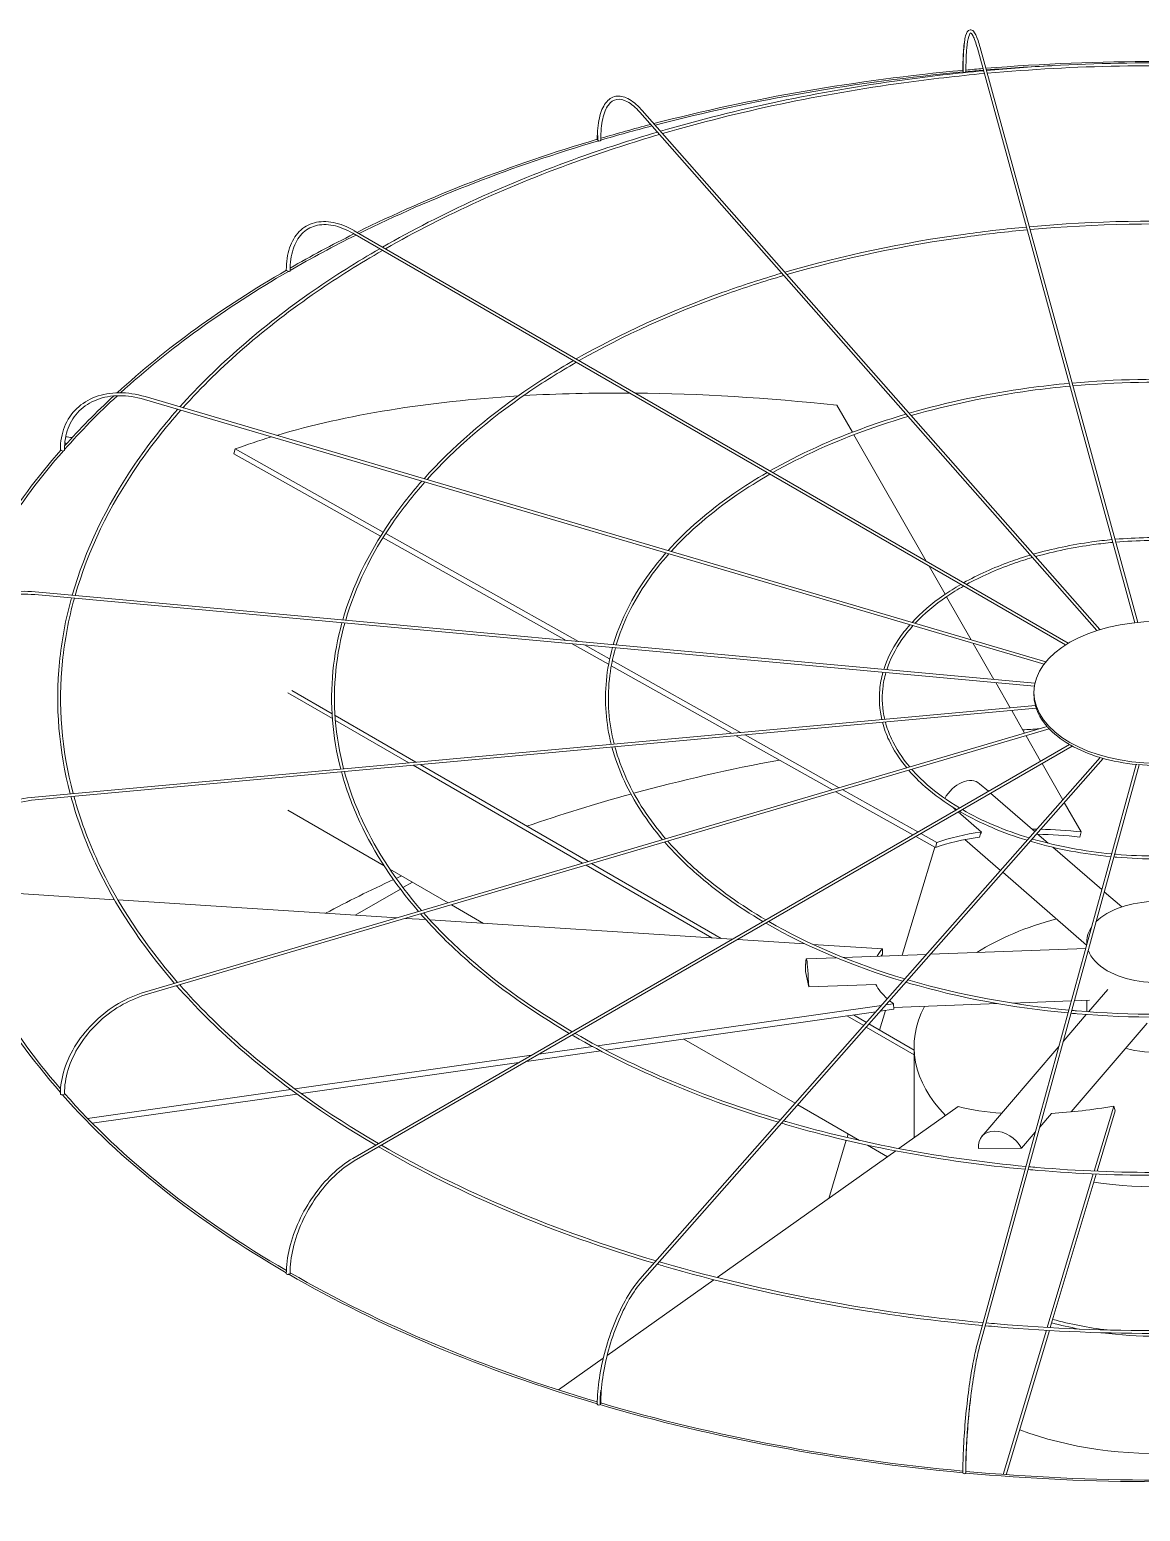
# Model space of a CAD drawing. Header units: millimetres. Extents: x -312439 to 477422, y -331570 to 212570.
# Drawn here: x -167478 to -166530, y -83561 to -82297 of the extents above; entities that cross this region are included whole.
import ezdxf

# ---------------------------------------------------------------- set-up
doc = ezdxf.new("R2010")
doc.units = ezdxf.units.MM
doc.styles.add('ROMAND', font='ROMAND.SHX')
doc.dimstyles.new('1-50 (MILIMETRO)', dxfattribs={"dimscale": 0, "dimtxt": 125, "dimasz": 125, "dimexe": 100, "dimexo": 100, "dimgap": 50, "dimtad": 0, "dimdec": 0, "dimzin": 0, "dimdsep": 46, "dimtxsty": 'ROMAND', "dimcen": -390, "dimclrd": 1, "dimclre": 1, "dimclrt": 3, "dimadec": 0, "dimazin": 0, "dimtfac": 1, "dimtdec": 0, "dimtix": 1, "dimtmove": 2, "dimatfit": 2, "dimfxl": 1, "dimtvp": 1, "dimtolj": 1, "dimtzin": 0, "dimarcsym": 0})

msp = doc.modelspace()

# ---------------------------------------------------------------- linework, layer by layer
at = {"color": 4, "linetype": 'Continuous', "lineweight": 0, "extrusion": (-1.11022e-16, 0.816497, 0.57735)}
msp.add_line((-166668.879, -82313.115), (-166534.524, -82802.873), dxfattribs=at)
at = {"color": 3, "linetype": 'Continuous', "lineweight": 0, "extrusion": (-1.11022e-16, 0.816497, 0.57735)}
for p, q in [((-166534.524, -82802.873), (-166668.879, -82313.115)), ((-166666.517, -82312.467), (-166532.049, -82802.635)), ((-166956.874, -82367.676), (-166566.925, -82809.534)), ((-166955.038, -82366.056), (-166564.361, -82808.737)), ((-166593.724, -82821.842), (-167201.776, -82470.784)), ((-166591.359, -82820.379), (-167200.551, -82468.662)), ((-167379.662, -82612.468), (-166612.037, -82838.284)), ((-167378.971, -82610.118), (-166610.401, -82836.212)), ((-166775.578, -82640.464), (-166788.789, -82617.403)), ((-166712.613, -82750.373), (-166774.346, -82642.615)), ((-167303.411, -82659.02), (-167302.176, -82654.733)), ((-167178.178, -82729.211), (-167303.411, -82659.02)), ((-167302.176, -82654.733), (-167175.852, -82725.535)), ((-167173.711, -82726.735), (-167009.291, -82818.89)), ((-167019.907, -82817.919), (-167176.039, -82730.41)), ((-166696.45, -82778.588), (-166710.192, -82754.599)), ((-167472.866, -82776.499), (-166619.778, -82854.509)), ((-167473.089, -82778.939), (-166620.235, -82856.927)), ((-166674.188, -82817.448), (-166695.228, -82780.72)), ((-166983.553, -82838.295), (-167014.663, -82820.859)), ((-167004.046, -82821.83), (-166982.66, -82833.816)), ((-166654.79, -82851.307), (-166672.428, -82820.518)), ((-166878.587, -82897.127), (-166981.294, -82839.562)), ((-166980.421, -82835.071), (-166870.949, -82896.428)), ((-166640.988, -82875.4), (-166653.303, -82853.903)), ((-167257.308, -82862.708), (-167219.249, -82884.682)), ((-167219.52, -82880.525), (-167253.844, -82860.708)), ((-166620.644, -82864.262), (-166620.644, -82862.262)), ((-166619.431, -82873.429), (-167473.089, -82951.49)), ((-167472.866, -82953.929), (-166618.708, -82875.822)), ((-166628.603, -82897.018), (-166639.649, -82877.737)), ((-167379.662, -83117.961), (-166609.481, -82891.393)), ((-167148.082, -82921.77), (-167216.978, -82881.993)), ((-167216.676, -82886.167), (-167154.063, -82922.317)), ((-166607.643, -82893.405), (-167378.971, -83120.31)), ((-166792.67, -82945.282), (-166874.814, -82899.241)), ((-166867.176, -82898.543), (-166786.843, -82943.568)), ((-166614.954, -82920.844), (-166627.351, -82899.203)), ((-167201.776, -83259.645), (-166590.438, -82906.689)), ((-167200.551, -83261.766), (-166587.961, -82908.088)), ((-167150.385, -82924.441), (-167005.728, -83007.958)), ((-167001.138, -83006.608), (-167144.404, -82923.894)), ((-166956.874, -83362.752), (-166564.219, -82917.829)), ((-166561.616, -82918.581), (-166955.038, -83364.373)), ((-166668.879, -83417.314), (-166533.481, -82923.755)), ((-166666.517, -83417.962), (-166531.003, -82923.978)), ((-166596.031, -82953.875), (-166613.736, -82922.969)), ((-166667.005, -82940.154), (-166659.566, -82946.6)), ((-166723.973, -82983.786), (-166789.682, -82946.957)), ((-166783.856, -82945.243), (-166719.597, -82981.259)), ((-166657.607, -82948.298), (-166619.926, -82980.951)), ((-167175.052, -83010.199), (-167257.308, -82962.708)), ((-166690.203, -82960.006), (-166687.237, -82962.576)), ((-166685.278, -82964.274), (-166665.549, -82981.371)), ((-166580.307, -82981.323), (-166594.745, -82956.12)), ((-166704.736, -82994.568), (-166721.487, -82985.179)), ((-166717.111, -82982.652), (-166703.501, -82990.281)), ((-166704.736, -82994.568), (-166703.501, -82990.281)), ((-166679.589, -82987.755), (-166649.184, -83014.104)), ((-166618.075, -82982.555), (-166608.494, -82990.858)), ((-166581.542, -82985.61), (-166580.307, -82981.323)), ((-166733.167, -83086.445), (-166705.316, -82994.243)), ((-166604.472, -82994.343), (-166562.762, -83030.489)), ((-167120.469, -83041.712), (-167170.314, -83012.934)), ((-167002.798, -83009.65), (-166895.45, -83071.627)), ((-166887.661, -83072.124), (-166998.208, -83008.3)), ((-166647.333, -83015.708), (-166575.729, -83077.759)), ((-167161.178, -83029.987), (-167199.69, -83052.222)), ((-167150.978, -83024.098), (-167159.04, -83028.753)), ((-167405.142, -83039.118), (-167491.304, -83033.622)), ((-167163.944, -83054.502), (-167402.2, -83039.305)), ((-167090.166, -83059.208), (-167117.539, -83043.404)), ((-166560.709, -83032.267), (-166545.773, -83045.211)), ((-167139.566, -83056.057), (-167156.812, -83054.957)), ((-166878.042, -83072.738), (-167136.047, -83056.281)), ((-166816.008, -83076.694), (-166873.631, -83073.019)), ((-166749.896, -83080.911), (-166809.365, -83077.118)), ((-166749.801, -83085.578), (-166749.896, -83080.911)), ((-166708.969, -83085.549), (-166576.519, -83080.639)), ((-166575.614, -83075.123), (-166575.614, -83077.34)), ((-166814.891, -83089.474), (-166789.414, -83088.53)), ((-166783.463, -83088.31), (-166712.346, -83085.674)), ((-166812.851, -83113.403), (-166815.484, -83100.396)), ((-166755.623, -83111.282), (-166812.851, -83113.403)), ((-166574.081, -83134.633), (-166557.736, -83115.562)), ((-166993.043, -83163.688), (-166750.803, -83129.249)), ((-166740.317, -83132.439), (-166751.791, -83134.071)), ((-166747.067, -83128.718), (-166740.412, -83127.772)), ((-166740.317, -83132.439), (-166740.412, -83127.772)), ((-166740.347, -83130.957), (-166651.452, -83127.662)), ((-166639.194, -83127.208), (-166588.782, -83125.34)), ((-166586.216, -83125.244), (-166573.296, -83124.766)), ((-166575.614, -83124.851), (-166575.614, -83134.522)), ((-166755.526, -83134.602), (-166986.056, -83167.376)), ((-166780.28, -83138.121), (-166765.939, -83146.4)), ((-166763.6, -83143.751), (-166774.72, -83137.331)), ((-166722.892, -83167.253), (-166761.436, -83145)), ((-166752.425, -83150.203), (-166747.362, -83133.441)), ((-166595.717, -83159.878), (-166576.062, -83136.945)), ((-166589.005, -83219.992), (-166524.164, -83144.335)), ((-166763.775, -83147.65), (-166722.892, -83171.253)), ((-166990.208, -83167.966), (-167053.724, -83176.996)), ((-167042.968, -83170.786), (-166997.132, -83164.27)), ((-166824.403, -83212.646), (-166919.261, -83157.88)), ((-166722.892, -83242.122), (-166722.892, -83164.36)), ((-166665.095, -83240.828), (-166599.453, -83164.237)), ((-167251.241, -83200.396), (-167049.468, -83171.71)), ((-167060.223, -83177.92), (-167245.856, -83204.311)), ((-167428.077, -83225.536), (-167254.703, -83200.888)), ((-167249.35, -83204.808), (-167424.046, -83229.644)), ((-166769.629, -83244.27), (-166822.238, -83213.896)), ((-166685.308, -83215.5), (-166735.801, -83251.265)), ((-166569.269, -83270.46), (-166552.63, -83214.974)), ((-166551.3, -83219.166), (-166566.714, -83270.569)), ((-166551.3, -83219.166), (-166552.63, -83214.974)), ((-166615.746, -83232.888), (-166605.793, -83221.275)), ((-166795.786, -83293.755), (-166780.823, -83244.219)), ((-166780.114, -83241.869), (-166779.174, -83238.759)), ((-166631.225, -83250.95), (-166619.481, -83237.247)), ((-166738.573, -83253.229), (-166891.034, -83361.222)), ((-166745.551, -83258.172), (-166762.614, -83248.32)), ((-166668.053, -83251.096), (-166631.225, -83250.95)), ((-166609.254, -83403.806), (-166569.994, -83272.88)), ((-166567.44, -83272.99), (-166606.71, -83403.951)), ((-166893.662, -83363.083), (-166984.783, -83427.628)), ((-166646.834, -83529.128), (-166609.977, -83406.218)), ((-166607.434, -83406.363), (-166644.301, -83529.311)), ((-166988.108, -83429.983), (-167026.346, -83457.068))]:
    msp.add_line(p, q, dxfattribs=at)
at = {"color": 3, "linetype": 'Continuous', "lineweight": 0}
for centre, major_axis, ratio, start_param, end_param in [((-166515.719, -82929.797), (-1048.768, 0), 0.57735027, 4.57359934, 4.85199434), ((-166515.719, -82929.797), (-1048.768, 0), 0.57735027, 4.87097639, 5.13416564), ((-166515.719, -82929.797), (-1046.319, 0), 0.57735027, 4.87108521, 5.13404975), ((-166680.12, -82332.344), (1.225, 0), 0.57735027, 3.14159265, 3.70729107), ((-166679.928, -82333.043), (1.225, 0.004), 0.56474576, 3.29698969, 4.86778602), ((-166679.928, -82333.043), (1.225, 0.004), 0.56474576, 4.86778602, 6.28318531), ((-166515.719, -82929.797), (-1046.319, 0), 0.57735027, 4.85435141, 4.86879705), ((-166515.719, -82929.797), (-1048.768, 0), 0.57735027, 4.85438672, 4.86842813), ((-166515.719, -82929.797), (-1046.319, 0), 0.57735027, 4.79833842, 4.85195343), ((-166515.719, -82929.797), (-1048.768, 0), 0.57735027, 5.13694439, 5.18189128), ((-166515.719, -82929.797), (-1046.319, 0), 0.57735027, 5.13683502, 5.18307763), ((-166515.719, -82929.797), (-1048.768, 0), 0.57735027, 5.18510484, 5.42093263), ((-166515.719, -82929.797), (-1046.319, 0), 0.57735027, 5.18527527, 5.42075236), ((-166992.005, -82390.852), (1.225, 0), 0.57735027, 3.14159265, 4.134446), ((-166991.449, -82391.482), (1.225, 0.01), 0.56597275, 3.60793822, 5.17873454), ((-166991.449, -82391.482), (1.225, 0.01), 0.56597275, 5.17873454, 6.28318531), ((-166515.719, -82929.797), (-1046.319, 0), 0.57735027, 5.42407254, 5.49730565), ((-166515.719, -82929.797), (-1048.768, 0), 0.57735027, 5.42424502, 5.49496708), ((-166515.719, -82929.797), (-1048.768, 0), 0.57735027, 5.49938311, 5.72060344), ((-166515.719, -82929.797), (-1046.319, 0), 0.57735027, 5.49937067, 5.71908805), ((-167257.31, -82502.139), (1.225, 0), 0.57735027, 3.14159265, 4.45055499), ((-167256.444, -82502.639), (1.225, 0.016), 0.56830663, 3.91933875, 5.49013508), ((-167256.444, -82502.639), (1.225, 0.016), 0.56830663, 5.49013508, 6.28318531), ((-166515.719, -82929.797), (-1046.319, 0), 0.57735027, 5.72402786, 5.81143896), ((-166515.719, -82929.797), (-1048.768, 0), 0.57735027, 5.72583618, 5.80677108), ((-166514.484, -83096.222), (-971.388, 279.904), 0.41303809, 5.42335715, 5.70815224), ((-166514.484, -83096.222), (-971.388, 279.904), 0.41303809, 5.31032739, 5.41762277), ((-166514.484, -83096.222), (-971.388, 279.904), 0.41303809, 5.11506512, 5.30461302), ((-167399.629, -82542.158), (-192.285, 0), 0.57735027, 1.31899441, 1.32861255), ((-167399.629, -82538.958), (-188.366, 0), 0.57735027, 1.31793497, 1.34794926), ((-166514.484, -83096.222), (-971.388, 279.904), 0.41303809, 5.71506764, 5.76687966), ((-166515.719, -82929.797), (-1048.768, 0), 0.57735027, 5.81359811, 6.07011802), ((-166515.719, -82929.797), (-1046.319, 0), 0.57735027, 5.81336511, 6.06128621), ((-167450.066, -82655.313), (1.225, 0), 0.57735027, 3.14159265, 4.76471425), ((-167448.974, -82655.634), (1.225, 0.021), 0.57151893, 4.23145457, 5.8022509), ((-167448.974, -82655.634), (1.225, 0.021), 0.57151893, 5.8022509, 6.28318531), ((-166516.152, -82864.262), (-104.492, 0), 0.57735027, 0, 0.1535113), ((-166516.152, -82864.262), (-104.492, 0), 0.57735027, 0.16064797, 0.46767057), ((-166516.152, -82864.262), (-104.492, 0), 0.57735027, 0.47480723, 0.78182983), ((-166515.719, -83494.686), (1046.319, 0), 0.57735027, 1.66704137, 1.68043487), ((-166516.152, -82864.262), (-104.492, 0), 0.57735027, 0.7889665, 1.0959891), ((-166515.719, -83494.686), (1046.319, 0), 0.57735027, 1.88378363, 2.01152702), ((-166516.152, -82864.262), (-104.492, 0), 0.57735027, 1.10312576, 1.41014836), ((-166516.152, -82864.262), (-104.492, 0), 0.57735027, 1.41728503, 1.72430763), ((-166681.483, -82956.861), (-14.478, -16.707), 0.67950023, 3.14159265, 5.02860292), ((-166515.719, -83494.686), (1046.319, 0), 0.57735027, 2.01409491, 2.11046953), ((-166514.484, -83096.222), (233.097, -67.167), 0.41303809, 2.14647482, 2.1667574), ((-166514.484, -83096.222), (233.097, -67.167), 0.41303809, 1.97347247, 2.1313259), ((-166515.719, -83100.509), (-233.097, 67.167), 0.41303809, 5.53223376, 5.76687966), ((-166514.484, -83096.222), (233.097, -67.167), 0.41303809, 2.38836611, 2.62528701), ((-166515.719, -83100.509), (-233.097, 67.167), 0.41303809, 5.11506512, 5.27837519), ((-166515.719, -82929.797), (-1048.768, 0), 0.57735027, 0.1585854, 0.46892864), ((-166515.719, -82929.797), (-1046.319, 0), 0.57735027, 0.15790655, 0.46457773), ((-166515.719, -83494.686), (1046.319, 0), 0.57735027, 2.24276735, 2.31574628), ((-166515.719, -83494.686), (1046.319, 0), 0.57735027, 2.23436866, 2.24000128), ((-166515.719, -83075.123), (-59.895, 0), 0.57735027, 3.69756416, 5.76575409), ((-166515.719, -83164.36), (-207.174, 0), 0.57735027, 5.13902547, 5.54737639), ((-166515.719, -83075.123), (-59.895, 0), 0.57735027, 5.91432374, 6.33788761), ((-166515.814, -83095.842), (-242.531, -4.942), 0.30331876, 6.01219977, 6.09914028), ((-166814.073, -83111.567), (-0.819, 22.092), 0.05230802, 4.627231, 7.32191967), ((-166515.719, -83100.509), (-242.531, -4.942), 0.30331876, 6.01219977, 6.0333648), ((-166515.719, -83075.123), (-59.895, 0), 0.57735027, 0.20327195, 0.78539816), ((-166515.719, -83075.123), (-59.895, 0), 0.57735027, 0.78539816, 2.89978042), ((-166515.814, -83095.842), (-242.531, -4.942), 0.30331876, 0.14390811, 0.31767721), ((-166515.814, -83095.842), (-242.531, -4.942), 0.30331876, 0.34103276, 0.38082901), ((-166515.719, -83164.36), (-207.174, 0), 0.57735027, 5.99169836, 6.79713651), ((-166515.719, -83134.745), (-59.895, 0), 0.57735027, 1.1079301, 2.23846982), ((-167450.066, -83204.781), (1.225, 0), 0.57735027, 3.14159265, 5.70719205), ((-166515.719, -82929.797), (-1048.768, 0), 0.57735027, 0.4725868, 0.78374969), ((-167448.974, -83204.46), (1.225, 0.021), 0.58304212, 5.17373692, 6.28318531), ((-166515.719, -82929.797), (-1046.319, 0), 0.57735027, 0.47175253, 0.78145685), ((-166517.049, -83096.317), (-231.216, -73.381), 0.44048996, 0.62708313, 0.83556185), ((-166517.049, -83096.317), (-231.216, -73.381), 0.44048996, 1.04197677, 1.27889767), ((-166648.309, -83255.215), (16.786, -14.386), 0.73180825, 1.0914656, 3.78615427), ((-166515.719, -83164.36), (-207.174, 0), 0.57735027, 1.30817895, 1.9425337), ((-167257.31, -83357.955), (1.225, 0), 0.57735027, 3.14159265, 6.02135132), ((-166515.719, -82929.797), (-1048.768, 0), 0.57735027, 0.78656596, 1.09808088), ((-167256.444, -83357.455), (1.225, 0.017), 0.58625442, 5.48989346, 6.28318531), ((-166515.719, -82929.797), (-1046.319, 0), 0.57735027, 0.78587838, 1.09689941), ((-166515.719, -83288.865), (-207.174, 0), 0.57735027, 1.12739667, 1.36460952), ((-166515.719, -83288.865), (-212.072, 0), 0.57735027, 1.13383327, 1.25213937), ((-166515.719, -83288.865), (-212.072, 0), 0.57735027, 1.3476903, 1.79509044), ((-166992.005, -83469.242), (-1.225, 0), 0.57735027, 0, 3.14159265), ((-166515.719, -82929.797), (-1048.768, 0), 0.57735027, 1.10054445, 1.41220862), ((-166991.449, -83468.612), (-1.225, -0.011), 0.58858829, 2.66526492, 3.14159265), ((-166515.719, -82929.797), (-1046.319, 0), 0.57735027, 1.10010535, 1.41183726), ((-166515.719, -83388.865), (-212.072, 0), 0.57735027, 0.98594125, 2.34464399), ((-166515.719, -83492.686), (-1048.768, 0), 0.57735027, 0, 3.14159265), ((-166680.12, -83527.75), (-1.225, 0), 0.57735027, 0, 3.14159265), ((-166515.719, -82929.797), (-1048.768, 0), 0.57735027, 1.41453598, 1.72626058), ((-166679.928, -83527.051), (-1.225, -0.004), 0.58981528, 2.98275574, 3.14159265), ((-166515.719, -82929.797), (-1046.319, 0), 0.57735027, 1.41438895, 1.72636573)]:
    msp.add_ellipse(centre, major_axis=major_axis, ratio=ratio, start_param=start_param, end_param=end_param, dxfattribs=at)
msp.add_ellipse((-166516.152, -82862.262), major_axis=(-104.492, 0), ratio=0.57735027, dxfattribs=at)
for points, knots in [([(-166681.344, -82332.344), (-166681.344, -82325.531), (-166681.138, -82319.465), (-166680.327, -82309.391), (-166679.729, -82305.395), (-166678.122, -82299.708), (-166677.22, -82297.647), (-166674.08, -82297.186), (-166673.087, -82297.776), (-166670.882, -82300.117), (-166669.652, -82302.735), (-166667.734, -82308.261), (-166667.125, -82310.251), (-166666.517, -82312.467)], [4.71238898, 4.71238898, 4.71238898, 4.71238898, 5.02654825, 5.02654825, 5.34070751, 5.34070751, 5.65486678, 5.65486678, 5.82360284, 5.82360284, 6.1377621, 6.1377621, 6.28318531, 6.28318531, 6.28318531, 6.28318531]), ([(-166679.817, -82307.804), (-166679.854, -82308.047), (-166679.89, -82308.294), (-166680.497, -82312.641), (-166680.874, -82317.854), (-166681.127, -82326.802), (-166681.162, -82329.844), (-166681.153, -82333.044)], [1.101311746, 1.101311746, 1.101311746, 1.101311746, 1.120767624, 1.120767624, 1.438035664, 1.438035664, 1.586302602, 1.586302602, 1.586302602, 1.586302602]), ([(-166668.879, -82313.115), (-166670.152, -82308.475), (-166671.429, -82304.909), (-166673.654, -82300.586), (-166674.65, -82299.988), (-166674.757, -82299.987), (-166675.576, -82300.582), (-166676.985, -82305.24), (-166677.562, -82308.64), (-166678.404, -82317.613), (-166678.652, -82323.332), (-166678.704, -82330.884), (-166678.706, -82331.952), (-166678.703, -82333.039)], [6.28318531, 6.28318531, 6.28318531, 6.28318531, 6.59845219, 6.59845219, 6.89265788, 6.89265788, 7.20992592, 7.20992592, 7.50402257, 7.50402257, 7.81881569, 7.81881569, 7.86952551, 7.86952551, 7.86952551, 7.86952551]), ([(-166371.141, -82331.986), (-166392.386, -82330.064), (-166413.746, -82328.565), (-166510.446, -82323.721), (-166586.512, -82325.233), (-166661.163, -82331.986)], [3.771589677, 3.771589677, 3.771589677, 3.771589677, 3.840445898, 3.840445898, 4.082391957, 4.082391957, 4.082391957, 4.082391957]), ([(-166663.64, -82332.212), (-166686.937, -82334.356), (-166710.094, -82337.008), (-166804.462, -82349.973), (-166873.873, -82364.653), (-166939.377, -82383.801)], [4.085069591, 4.085069591, 4.085069591, 4.085069591, 4.160608173, 4.160608173, 4.395665913, 4.395665913, 4.395665913, 4.395665913]), ([(-166662.982, -82334.611), (-166686.014, -82336.724), (-166708.908, -82339.335), (-166802.894, -82352.178), (-166872.189, -82366.776), (-166937.587, -82385.83)], [4.084600117, 4.084600117, 4.084600117, 4.084600117, 4.159387709, 4.159387709, 4.39434399, 4.39434399, 4.39434399, 4.39434399]), ([(-166371.8, -82334.386), (-166392.592, -82332.511), (-166413.493, -82331.041), (-166509.745, -82326.17), (-166585.834, -82327.652), (-166660.504, -82334.386)], [3.7720633, 3.7720633, 3.7720633, 3.7720633, 3.839550132, 3.839550132, 4.081918334, 4.081918334, 4.081918334, 4.081918334]), ([(-166993.229, -82390.852), (-166993.229, -82383.991), (-166992.627, -82377.796), (-166990.242, -82367.294), (-166988.463, -82362.983), (-166983.741, -82356.644), (-166980.746, -82354.621), (-166974.185, -82353.482), (-166970.748, -82354.175), (-166963.496, -82357.856), (-166959.638, -82361), (-166955.541, -82365.49), (-166955.29, -82365.771), (-166955.038, -82366.056)], [4.71238898, 4.71238898, 4.71238898, 4.71238898, 5.02654825, 5.02654825, 5.34070751, 5.34070751, 5.65486678, 5.65486678, 5.94845155, 5.94845155, 6.26261081, 6.26261081, 6.28318531, 6.28318531, 6.28318531, 6.28318531]), ([(-166956.874, -82367.676), (-166960.531, -82363.534), (-166964.162, -82360.471), (-166970.894, -82356.784), (-166973.957, -82356.158), (-166979.322, -82357.098), (-166981.71, -82358.674), (-166985.818, -82364.268), (-166987.483, -82368.287), (-166989.692, -82378.298), (-166990.251, -82384.26), (-166990.227, -82391.087), (-166990.226, -82391.279), (-166990.224, -82391.471)], [0, 0, 0, 0, 0.31464476, 0.31464476, 0.6289116, 0.6289116, 0.94617964, 0.94617964, 1.26344768, 1.26344768, 1.5772832, 1.5772832, 1.5863402, 1.5863402, 1.5863402, 1.5863402]), ([(-166941.972, -82384.562), (-166964.789, -82391.283), (-166987.129, -82398.545), (-167069.52, -82427.958), (-167125.836, -82453.602), (-167176.413, -82482.598)], [4.398772282, 4.398772282, 4.398772282, 4.398772282, 4.480777933, 4.480777933, 4.708868502, 4.708868502, 4.708868502, 4.708868502]), ([(-166940.183, -82386.589), (-166962.905, -82393.261), (-166985.153, -82400.468), (-167067.309, -82429.695), (-167123.494, -82455.192), (-167173.958, -82484.015)], [4.39745622, 4.39745622, 4.39745622, 4.39745622, 4.479217897, 4.479217897, 4.707006068, 4.707006068, 4.707006068, 4.707006068]), ([(-166992.636, -82387.434), (-166992.659, -82388.251), (-166992.672, -82389.078), (-166992.679, -82390.435), (-166992.678, -82390.958), (-166992.673, -82391.485)], [7.8059806913, 7.8059806913, 7.8059806913, 7.8059806913, 7.8451401512, 7.8451401512, 7.8694167814, 7.8694167814, 7.8694167814, 7.8694167814]), ([(-167258.535, -82502.139), (-167258.535, -82495.239), (-167257.59, -82488.858), (-167253.856, -82477.744), (-167251.063, -82473.01), (-167243.869, -82465.73), (-167239.476, -82463.186), (-167229.606, -82460.58), (-167224.139, -82460.513), (-167212.682, -82462.788), (-167206.686, -82465.14), (-167200.657, -82468.601), (-167200.604, -82468.632), (-167200.551, -82468.662)], [3.14159265, 3.14159265, 3.14159265, 3.14159265, 3.45575192, 3.45575192, 3.76991118, 3.76991118, 4.08269654, 4.08269654, 4.39544819, 4.39544819, 4.70960746, 4.70960746, 4.71238898, 4.71238898, 4.71238898, 4.71238898]), ([(-166407.708, -82465.281), (-166423.557, -82463.853), (-166439.49, -82462.738), (-166511.805, -82459.122), (-166568.726, -82460.246), (-166624.596, -82465.281)], [3.772165081, 3.772165081, 3.772165081, 3.772165081, 3.840593344, 3.840593344, 4.081816553, 4.081816553, 4.081816553, 4.081816553]), ([(-166408.367, -82467.681), (-166423.762, -82466.299), (-166439.237, -82465.214), (-166511.103, -82461.57), (-166568.047, -82462.666), (-166623.937, -82467.681)], [3.772797592, 3.772797592, 3.772797592, 3.772797592, 3.839399606, 3.839399606, 4.081184042, 4.081184042, 4.081184042, 4.081184042]), ([(-167201.776, -82470.784), (-167207.525, -82467.464), (-167213.251, -82465.222), (-167224.048, -82463.082), (-167229.114, -82463.182), (-167238.117, -82465.636), (-167242.063, -82467.985), (-167248.554, -82474.758), (-167251.096, -82479.192), (-167254.476, -82489.78), (-167255.309, -82495.93), (-167255.219, -82502.623)], [1.57079633, 1.57079633, 1.57079633, 1.57079633, 1.88806437, 1.88806437, 2.20533241, 2.20533241, 2.52260045, 2.52260045, 2.83986849, 2.83986849, 3.15713653, 3.15713653, 3.15713653, 3.15713653]), ([(-166627.074, -82465.507), (-166644.533, -82467.117), (-166661.888, -82469.107), (-166732.439, -82478.809), (-166784.298, -82489.765), (-166833.259, -82504.045)], [4.085383912, 4.085383912, 4.085383912, 4.085383912, 4.160809561, 4.160809561, 4.394762921, 4.394762921, 4.394762921, 4.394762921]), ([(-166626.415, -82467.906), (-166643.609, -82469.485), (-166660.701, -82471.434), (-166730.871, -82481.014), (-166782.614, -82491.888), (-166831.468, -82506.074)], [4.084758769, 4.084758769, 4.084758769, 4.084758769, 4.159183124, 4.159183124, 4.392998475, 4.392998475, 4.392998475, 4.392998475]), ([(-167178.867, -82484.01), (-167198.401, -82495.292), (-167217.073, -82507.074), (-167279.157, -82549.907), (-167317.635, -82583.353), (-167349.306, -82618.845)], [4.712563603, 4.712563603, 4.712563603, 4.712563603, 4.800982872, 4.800982872, 5.022068239, 5.022068239, 5.022068239, 5.022068239]), ([(-167176.417, -82485.425), (-167195.907, -82496.64), (-167214.537, -82508.351), (-167276.579, -82550.984), (-167315.046, -82584.289), (-167346.704, -82619.61)], [4.710711416, 4.710711416, 4.710711416, 4.710711416, 4.799012884, 4.799012884, 5.020261931, 5.020261931, 5.020261931, 5.020261931]), ([(-166835.855, -82504.806), (-166853.008, -82509.86), (-166869.802, -82515.321), (-166931.364, -82537.311), (-166973.374, -82556.421), (-167011.14, -82578.018)], [4.398901247, 4.398901247, 4.398901247, 4.398901247, 4.481035777, 4.481035777, 4.70761983, 4.70761983, 4.70761983, 4.70761983]), ([(-166834.066, -82506.833), (-166851.123, -82511.837), (-166867.825, -82517.244), (-166929.153, -82539.049), (-166971.03, -82558.011), (-167008.683, -82579.437)], [4.397147207, 4.397147207, 4.397147207, 4.397147207, 4.478956818, 4.478956818, 4.705132161, 4.705132161, 4.705132161, 4.705132161]), ([(-167013.595, -82579.429), (-167028.319, -82587.933), (-167042.39, -82596.814), (-167088.749, -82628.819), (-167117.415, -82653.702), (-167141.066, -82680.104)], [4.712541759, 4.712541759, 4.712541759, 4.712541759, 4.801308866, 4.801308866, 5.020482203, 5.020482203, 5.020482203, 5.020482203]), ([(-167011.145, -82580.844), (-167025.824, -82589.28), (-167039.854, -82598.091), (-167086.169, -82629.896), (-167114.824, -82654.639), (-167138.461, -82680.87)], [4.710072273, 4.710072273, 4.710072273, 4.710072273, 4.798683598, 4.798683598, 5.018063384, 5.018063384, 5.018063384, 5.018063384]), ([(-166590.519, -82598.757), (-166602.137, -82599.833), (-166613.685, -82601.161), (-166660.428, -82607.6), (-166694.746, -82614.835), (-166727.173, -82624.253)], [4.086037534, 4.086037534, 4.086037534, 4.086037534, 4.161210359, 4.161210359, 4.393038284, 4.393038284, 4.393038284, 4.393038284]), ([(-166589.861, -82601.156), (-166601.213, -82602.201), (-166612.498, -82603.488), (-166658.859, -82609.805), (-166693.061, -82616.96), (-166725.38, -82626.284)], [4.08510236, 4.08510236, 4.08510236, 4.08510236, 4.158773218, 4.158773218, 4.390386282, 4.390386282, 4.390386282, 4.390386282]), ([(-166444.263, -82598.532), (-166454.719, -82597.596), (-166465.23, -82596.865), (-166513.167, -82594.476), (-166550.948, -82595.214), (-166588.041, -82598.532)], [3.773286698, 3.773286698, 3.773286698, 3.773286698, 3.840886477, 3.840886477, 4.080694936, 4.080694936, 4.080694936, 4.080694936]), ([(-166444.921, -82600.932), (-166454.924, -82600.043), (-166464.977, -82599.341), (-166512.465, -82596.925), (-166550.269, -82597.633), (-166587.382, -82600.932)], [3.774238416, 3.774238416, 3.774238416, 3.774238416, 3.839097695, 3.839097695, 4.079743218, 4.079743218, 4.079743218, 4.079743218]), ([(-167451.29, -82655.313), (-167451.29, -82648.384), (-167450.092, -82641.785), (-167445.391, -82629.908), (-167441.886, -82624.634), (-167432.924, -82615.966), (-167427.47, -82612.576), (-167415.187, -82608.011), (-167408.36, -82606.836), (-167394.007, -82606.785), (-167386.483, -82607.908), (-167378.971, -82610.118)], [4.71238898, 4.71238898, 4.71238898, 4.71238898, 5.02654825, 5.02654825, 5.34070751, 5.34070751, 5.65486678, 5.65486678, 5.96902604, 5.96902604, 6.28318531, 6.28318531, 6.28318531, 6.28318531]), ([(-167379.662, -82612.468), (-167386.925, -82610.332), (-167394.174, -82609.264), (-167407.911, -82609.357), (-167414.395, -82610.516), (-167425.964, -82614.916), (-167431.046, -82618.154), (-167439.343, -82626.386), (-167442.559, -82631.381), (-167446.82, -82642.672), (-167447.862, -82648.969), (-167447.75, -82655.614)], [0, 0, 0, 0, 0.31726804, 0.31726804, 0.63453608, 0.63453608, 0.95180412, 0.95180412, 1.26907216, 1.26907216, 1.5863402, 1.5863402, 1.5863402, 1.5863402]), ([(-167351.103, -82620.87), (-167364.59, -82636.142), (-167376.824, -82651.787), (-167412.38, -82703.696), (-167430.332, -82741.202), (-167441.181, -82779.397)], [5.026267439, 5.026267439, 5.026267439, 5.026267439, 5.121193451, 5.121193451, 5.33524268, 5.33524268, 5.33524268, 5.33524268]), ([(-167348.507, -82621.633), (-167361.893, -82636.723), (-167374.043, -82652.175), (-167409.728, -82703.911), (-167427.795, -82741.434), (-167438.699, -82779.624)], [5.024480731, 5.024480731, 5.024480731, 5.024480731, 5.118801023, 5.118801023, 5.334410373, 5.334410373, 5.334410373, 5.334410373]), ([(-166729.769, -82625.012), (-166741.247, -82628.397), (-166752.484, -82632.055), (-166793.225, -82646.624), (-166820.941, -82659.208), (-166845.906, -82673.417)], [4.399235311, 4.399235311, 4.399235311, 4.399235311, 4.481549286, 4.481549286, 4.705249353, 4.705249353, 4.705249353, 4.705249353]), ([(-166727.98, -82627.04), (-166739.363, -82630.375), (-166750.508, -82633.978), (-166791.011, -82648.362), (-166818.595, -82660.799), (-166843.445, -82674.837)], [4.396606667, 4.396606667, 4.396606667, 4.396606667, 4.478434088, 4.478434088, 4.701505316, 4.701505316, 4.701505316, 4.701505316]), ([(-166848.364, -82674.826), (-166858.262, -82680.543), (-166867.719, -82686.517), (-166898.356, -82707.696), (-166917.222, -82724.029), (-166932.856, -82741.354)], [4.712617693, 4.712617693, 4.712617693, 4.712617693, 4.801958432, 4.801958432, 5.017472679, 5.017472679, 5.017472679, 5.017472679]), ([(-166845.912, -82676.241), (-166855.766, -82681.891), (-166865.183, -82687.794), (-166895.774, -82708.773), (-166914.626, -82724.966), (-166930.246, -82742.122)], [4.708914423, 4.708914423, 4.708914423, 4.708914423, 4.798024648, 4.798024648, 5.013814843, 5.013814843, 5.013814843, 5.013814843]), ([(-167142.866, -82682.127), (-167153.062, -82693.667), (-167162.305, -82705.49), (-167188.835, -82744.266), (-167202.21, -82772.127), (-167210.367, -82800.503)], [5.026073872, 5.026073872, 5.026073872, 5.026073872, 5.121589201, 5.121589201, 5.333322518, 5.333322518, 5.333322518, 5.333322518]), ([(-167140.27, -82682.891), (-167150.364, -82694.248), (-167159.523, -82705.879), (-167186.181, -82744.482), (-167199.671, -82772.359), (-167207.883, -82800.73)], [5.023689806, 5.023689806, 5.023689806, 5.023689806, 5.118400985, 5.118400985, 5.332193335, 5.332193335, 5.332193335, 5.332193335]), ([(-166553.964, -82732.008), (-166559.74, -82732.549), (-166565.481, -82733.215), (-166588.415, -82736.391), (-166605.193, -82739.906), (-166621.085, -82744.463)], [4.08798608, 4.08798608, 4.08798608, 4.08798608, 4.162397179, 4.162397179, 4.387898946, 4.387898946, 4.387898946, 4.387898946]), ([(-166553.306, -82734.407), (-166558.816, -82734.917), (-166564.294, -82735.541), (-166586.845, -82738.597), (-166603.506, -82742.034), (-166619.289, -82746.498)], [4.086130867, 4.086130867, 4.086130867, 4.086130867, 4.157537531, 4.157537531, 4.382563309, 4.382563309, 4.382563309, 4.382563309]), ([(-166480.818, -82731.783), (-166485.881, -82731.34), (-166490.968, -82730.993), (-166514.527, -82729.831), (-166533.169, -82730.181), (-166551.486, -82731.783)], [3.776630452, 3.776630452, 3.776630452, 3.776630452, 3.841752063, 3.841752063, 4.077351182, 4.077351182, 4.077351182, 4.077351182]), ([(-166481.477, -82734.185), (-166486.086, -82733.787), (-166490.715, -82733.468), (-166513.826, -82732.28), (-166532.49, -82732.602), (-166550.827, -82734.185)], [3.778551419, 3.778551419, 3.778551419, 3.778551419, 3.838185012, 3.838185012, 4.075430215, 4.075430215, 4.075430215, 4.075430215]), ([(-166934.662, -82743.376), (-166941.553, -82751.171), (-166947.795, -82759.16), (-166965.3, -82784.805), (-166974.102, -82803.036), (-166979.562, -82821.609)], [5.025838542, 5.025838542, 5.025838542, 5.025838542, 5.122377625, 5.122377625, 5.329668134, 5.329668134, 5.329668134, 5.329668134]), ([(-166932.065, -82744.14), (-166938.855, -82751.753), (-166945.013, -82759.549), (-166962.643, -82785.02), (-166971.558, -82803.267), (-166977.075, -82821.836)], [5.022258505, 5.022258505, 5.022258505, 5.022258505, 5.117600339, 5.117600339, 5.327918781, 5.327918781, 5.327918781, 5.327918781]), ([(-166623.684, -82745.219), (-166629.486, -82746.935), (-166635.166, -82748.789), (-166655.085, -82755.936), (-166668.508, -82761.995), (-166680.665, -82768.818)], [4.400230759, 4.400230759, 4.400230759, 4.400230759, 4.483072665, 4.483072665, 4.698193224, 4.698193224, 4.698193224, 4.698193224]), ([(-166621.895, -82747.247), (-166627.601, -82748.912), (-166633.189, -82750.712), (-166652.868, -82757.676), (-166666.154, -82763.59), (-166678.194, -82770.245)], [4.394987895, 4.394987895, 4.394987895, 4.394987895, 4.476861237, 4.476861237, 4.690631098, 4.690631098, 4.690631098, 4.690631098]), ([(-167552.628, -82835.38), (-167552.628, -82828.436), (-167551.296, -82821.606), (-167546.101, -82808.863), (-167542.239, -82802.953), (-167532.382, -82792.639), (-167526.389, -82788.236), (-167512.872, -82781.353), (-167505.349, -82778.874), (-167489.503, -82776.067), (-167481.183, -82775.739), (-167472.866, -82776.499)], [4.71238898, 4.71238898, 4.71238898, 4.71238898, 5.02654825, 5.02654825, 5.34070751, 5.34070751, 5.65486678, 5.65486678, 5.96902604, 5.96902604, 6.28318531, 6.28318531, 6.28318531, 6.28318531]), ([(-167473.089, -82778.939), (-167481.15, -82778.202), (-167489.206, -82778.531), (-167504.499, -82781.284), (-167511.733, -82783.706), (-167524.656, -82790.389), (-167530.343, -82794.646), (-167539.618, -82804.561), (-167543.204, -82810.215), (-167547.942, -82822.366), (-167549.093, -82828.862), (-167548.969, -82835.468)], [0, 0, 0, 0, 0.31726804, 0.31726804, 0.63453608, 0.63453608, 0.95180412, 0.95180412, 1.26907216, 1.26907216, 1.5863402, 1.5863402, 1.5863402, 1.5863402]), ([(-166683.132, -82770.223), (-166688.204, -82773.154), (-166693.047, -82776.219), (-166707.965, -82786.573), (-166717.027, -82794.358), (-166724.635, -82802.607)], [4.712843699, 4.712843699, 4.712843699, 4.712843699, 4.803888031, 4.803888031, 5.008535494, 5.008535494, 5.008535494, 5.008535494]), ([(-166680.678, -82771.639), (-166685.708, -82774.503), (-166690.51, -82777.497), (-166705.375, -82787.65), (-166714.418, -82795.296), (-166722.008, -82803.38)], [4.705442937, 4.705442937, 4.705442937, 4.705442937, 4.796044704, 4.796044704, 5.001045495, 5.001045495, 5.001045495, 5.001045495]), ([(-167441.852, -82781.795), (-167446.85, -82799.897), (-167450.258, -82818.148), (-167455.742, -82873.928), (-167452.665, -82911.628), (-167442.899, -82948.729)], [5.339721085, 5.339721085, 5.339721085, 5.339721085, 5.441089183, 5.441089183, 5.648615479, 5.648615479, 5.648615479, 5.648615479]), ([(-167439.374, -82782.022), (-167444.291, -82799.743), (-167447.673, -82817.603), (-167453.352, -82873.222), (-167450.306, -82911.156), (-167440.425, -82948.503)], [5.338921526, 5.338921526, 5.338921526, 5.338921526, 5.438899176, 5.438899176, 5.64936187, 5.64936187, 5.64936187, 5.64936187]), ([(-167211.044, -82802.901), (-167214.838, -82816.607), (-167217.42, -82830.428), (-167221.491, -82872.104), (-167219.252, -82900.082), (-167212.108, -82927.625)], [5.339283406, 5.339283406, 5.339283406, 5.339283406, 5.441448905, 5.441448905, 5.646435094, 5.646435094, 5.646435094, 5.646435094]), ([(-167208.564, -82803.128), (-167212.279, -82816.453), (-167214.834, -82829.884), (-167219.1, -82871.398), (-167216.891, -82899.611), (-167209.636, -82927.399)], [5.33821232, 5.33821232, 5.33821232, 5.33821232, 5.438530423, 5.438530423, 5.647409525, 5.647409525, 5.647409525, 5.647409525]), ([(-166726.458, -82804.624), (-166730.044, -82808.674), (-166733.284, -82812.831), (-166741.768, -82825.345), (-166745.99, -82833.947), (-166748.738, -82842.716)], [5.025139852, 5.025139852, 5.025139852, 5.025139852, 5.124718569, 5.124718569, 5.318852702, 5.318852702, 5.318852702, 5.318852702]), ([(-166723.857, -82805.39), (-166727.343, -82809.258), (-166730.501, -82813.221), (-166739.101, -82825.559), (-166743.434, -82834.177), (-166746.24, -82842.944)], [5.01795641, 5.01795641, 5.01795641, 5.01795641, 5.115193837, 5.115193837, 5.315025269, 5.315025269, 5.315025269, 5.315025269]), ([(-166980.247, -82824.006), (-166982.832, -82833.301), (-166984.584, -82842.677), (-166987.243, -82870.248), (-166985.835, -82888.521), (-166981.3, -82906.519)], [5.33857876, 5.33857876, 5.33857876, 5.33857876, 5.442163387, 5.442163387, 5.64226325, 5.64226325, 5.64226325, 5.64226325]), ([(-166977.767, -82824.233), (-166980.272, -82833.148), (-166981.997, -82842.133), (-166984.849, -82869.543), (-166983.472, -82888.05), (-166978.83, -82906.293)], [5.336959594, 5.336959594, 5.336959594, 5.336959594, 5.437790201, 5.437790201, 5.643665153, 5.643665153, 5.643665153, 5.643665153]), ([(-166749.45, -82845.111), (-166750.826, -82849.995), (-166751.747, -82854.925), (-166752.997, -82868.392), (-166752.413, -82876.958), (-166750.467, -82885.411)], [5.336493801, 5.336493801, 5.336493801, 5.336493801, 5.444267704, 5.444267704, 5.629920419, 5.629920419, 5.629920419, 5.629920419]), ([(-166746.968, -82845.338), (-166748.264, -82849.842), (-166749.159, -82854.382), (-166750.595, -82867.687), (-166750.044, -82876.489), (-166748.005, -82885.186)], [5.333180829, 5.333180829, 5.333180829, 5.333180829, 5.43554784, 5.43554784, 5.632366847, 5.632366847, 5.632366847, 5.632366847]), ([(-166749.876, -82887.817), (-166748.528, -82892.972), (-166746.674, -82898.08), (-166740.548, -82911.201), (-166735.489, -82919.083), (-166729.241, -82926.623)], [5.647555853, 5.647555853, 5.647555853, 5.647555853, 5.761093974, 5.761093974, 5.943993783, 5.943993783, 5.943993783, 5.943993783]), ([(-166747.402, -82887.59), (-166746.13, -82892.363), (-166744.408, -82897.099), (-166738.415, -82910.053), (-166733.197, -82918.136), (-166726.679, -82925.869)], [5.650528691, 5.650528691, 5.650528691, 5.650528691, 5.758797505, 5.758797505, 5.950674573, 5.950674573, 5.950674573, 5.950674573]), ([(-166980.675, -82908.922), (-166978.044, -82918.747), (-166974.482, -82928.486), (-166962.011, -82955.254), (-166951.093, -82971.96), (-166937.478, -82987.881)], [5.651173142, 5.651173142, 5.651173142, 5.651173142, 5.760561648, 5.760561648, 5.95641101, 5.95641101, 5.95641101, 5.95641101]), ([(-166978.199, -82908.695), (-166975.645, -82918.138), (-166972.217, -82927.506), (-166959.881, -82954.104), (-166948.8, -82971.01), (-166934.901, -82987.123)], [5.65270674, 5.65270674, 5.65270674, 5.65270674, 5.759411073, 5.759411073, 5.959865306, 5.959865306, 5.959865306, 5.959865306]), ([(-167211.472, -82930.027), (-167207.56, -82944.522), (-167202.291, -82958.892), (-167183.475, -82999.306), (-167166.692, -83024.835), (-167145.694, -83049.133)], [5.652395762, 5.652395762, 5.652395762, 5.652395762, 5.760377777, 5.760377777, 5.960593901, 5.960593901, 5.960593901, 5.960593901]), ([(-167208.996, -82929.8), (-167205.16, -82943.913), (-167200.025, -82957.912), (-167181.347, -82998.154), (-167164.399, -83023.883), (-167143.111, -83048.373)], [5.653428737, 5.653428737, 5.653428737, 5.653428737, 5.759610075, 5.759610075, 5.96292207, 5.96292207, 5.96292207, 5.96292207]), ([(-166727.511, -82928.667), (-166723.305, -82933.534), (-166718.601, -82938.251), (-166705.531, -82949.723), (-166696.542, -82956.234), (-166686.615, -82962.217)], [5.960592691, 5.960592691, 5.960592691, 5.960592691, 6.079635734, 6.079635734, 6.26166654, 6.26166654, 6.26166654, 6.26166654]), ([(-166724.925, -82927.907), (-166720.963, -82932.412), (-166716.557, -82936.793), (-166703.666, -82948.091), (-166694.429, -82954.73), (-166684.187, -82960.815)], [5.967591178, 5.967591178, 5.967591178, 5.967591178, 6.080287214, 6.080287214, 6.268831801, 6.268831801, 6.268831801, 6.268831801]), ([(-167552.628, -83024.714), (-167552.628, -83017.769), (-167551.297, -83010.714), (-167546.122, -82997.074), (-167542.28, -82990.492), (-167532.471, -82978.435), (-167526.506, -82972.96), (-167513.037, -82963.639), (-167505.535, -82959.794), (-167489.719, -82954.099), (-167481.406, -82952.251), (-167473.089, -82951.49)], [4.71238898, 4.71238898, 4.71238898, 4.71238898, 5.02654825, 5.02654825, 5.34070751, 5.34070751, 5.65486678, 5.65486678, 5.96902604, 5.96902604, 6.28318531, 6.28318531, 6.28318531, 6.28318531]), ([(-167472.866, -82953.929), (-167480.927, -82954.666), (-167488.991, -82956.47), (-167504.313, -82962.03), (-167511.568, -82965.786), (-167524.541, -82974.866), (-167530.256, -82980.189), (-167539.579, -82991.86), (-167543.185, -82998.205), (-167547.942, -83011.276), (-167549.093, -83017.998), (-167548.969, -83024.58)], [0, 0, 0, 0, 0.31726804, 0.31726804, 0.63453608, 0.63453608, 0.95180412, 0.95180412, 1.26907216, 1.26907216, 1.5863402, 1.5863402, 1.5863402, 1.5863402]), ([(-167442.257, -82951.13), (-167437.064, -82970.28), (-167430.092, -82989.266), (-167404.934, -83043.324), (-167382.273, -83077.688), (-167353.872, -83110.374)], [5.653093793, 5.653093793, 5.653093793, 5.653093793, 5.7602846, 5.7602846, 5.96276906, 5.96276906, 5.96276906, 5.96276906]), ([(-167439.78, -82950.904), (-167434.665, -82969.672), (-167427.827, -82988.286), (-167402.806, -83042.172), (-167379.979, -83076.736), (-167351.286, -83109.613)], [5.653873117, 5.653873117, 5.653873117, 5.653873117, 5.75970856, 5.75970856, 5.964525032, 5.964525032, 5.964525032, 5.964525032]), ([(-166935.719, -82989.917), (-166927.586, -82999.23), (-166918.528, -83008.268), (-166892.001, -83031.541), (-166872.971, -83045.174), (-166851.866, -83057.625)], [5.964776177, 5.964776177, 5.964776177, 5.964776177, 6.079826485, 6.079826485, 6.272361792, 6.272361792, 6.272361792, 6.272361792]), ([(-166933.129, -82989.155), (-166925.242, -82998.108), (-166916.483, -83006.81), (-166890.137, -83029.908), (-166870.855, -83043.667), (-166849.428, -83056.217)], [5.968309678, 5.968309678, 5.968309678, 5.968309678, 6.080154143, 6.080154143, 6.276006003, 6.276006003, 6.276006003, 6.276006003]), ([(-166665.549, -82981.371), (-166665.64, -82981.564), (-166665.728, -82981.757), (-166666.382, -82983.228), (-166666.843, -82984.498), (-166667.193, -82985.713)], [52.47056241, 52.47056241, 52.47056241, 52.47056241, 52.72742849, 52.72742849, 54.42831534, 54.42831534, 54.42831534, 54.42831534]), ([(-166623.939, -82989.201), (-166623.244, -82989.407), (-166622.547, -82989.611), (-166600.825, -82995.896), (-166578.23, -83000.147), (-166555.052, -83002.384)], [0.310941688, 0.310941688, 0.310941688, 0.310941688, 0.320879059, 0.320879059, 0.619731391, 0.619731391, 0.619731391, 0.619731391]), ([(-166622.151, -82987.174), (-166621.946, -82987.234), (-166621.742, -82987.294), (-166600.438, -82993.484), (-166577.713, -82997.761), (-166554.394, -82999.987)], [0.316175386, 0.316175386, 0.316175386, 0.316175386, 0.319111449, 0.319111449, 0.621557717, 0.621557717, 0.621557717, 0.621557717]), ([(-166552.575, -83002.616), (-166551.699, -83002.695), (-166550.821, -83002.771), (-166526.692, -83004.787), (-166502.941, -83004.71), (-166479.729, -83002.616)], [0.630366287, 0.630366287, 0.630366287, 0.630366287, 0.641648359, 0.641648359, 0.94043004, 0.94043004, 0.94043004, 0.94043004]), ([(-166551.917, -83000.215), (-166551.447, -83000.257), (-166550.977, -83000.298), (-166527.3, -83002.323), (-166503.573, -83002.282), (-166480.387, -83000.215)], [0.632258371, 0.632258371, 0.632258371, 0.632258371, 0.638337859, 0.638337859, 0.938537956, 0.938537956, 0.938537956, 0.938537956]), ([(-167143.924, -83051.166), (-167131.866, -83064.925), (-167118.456, -83078.284), (-167078.473, -83113.358), (-167049.395, -83134.111), (-167017.105, -83153.025)], [5.966185363, 5.966185363, 5.966185363, 5.966185363, 6.079886296, 6.079886296, 6.275955277, 6.275955277, 6.275955277, 6.275955277]), ([(-167141.333, -83050.404), (-167129.522, -83063.803), (-167116.41, -83076.826), (-167076.609, -83111.724), (-167047.278, -83132.603), (-167014.662, -83151.615)], [5.968548703, 5.968548703, 5.968548703, 5.968548703, 6.080105077, 6.080105077, 6.278398486, 6.278398486, 6.278398486, 6.278398486]), ([(-167451.29, -83204.781), (-167451.29, -83197.852), (-167450.094, -83190.593), (-167445.444, -83176.113), (-167441.993, -83168.893), (-167433.175, -83155.179), (-167427.811, -83148.686), (-167415.689, -83137.049), (-167408.932, -83131.906), (-167394.674, -83123.466), (-167387.175, -83120.171), (-167379.662, -83117.961)], [4.71238898, 4.71238898, 4.71238898, 4.71238898, 5.02654825, 5.02654825, 5.34070751, 5.34070751, 5.65486678, 5.65486678, 5.96902604, 5.96902604, 6.28318531, 6.28318531, 6.28318531, 6.28318531]), ([(-167352.097, -83112.405), (-167336.123, -83130.598), (-167318.371, -83148.266), (-167264.934, -83195.138), (-167225.795, -83223.018), (-167182.3, -83248.401)], [5.966968174, 5.966968174, 5.966968174, 5.966968174, 6.07991547, 6.07991547, 6.277817313, 6.277817313, 6.277817313, 6.277817313]), ([(-167349.505, -83111.642), (-167333.778, -83129.476), (-167316.325, -83146.808), (-167263.071, -83193.503), (-167223.678, -83221.51), (-167179.856, -83246.99)], [5.968743918, 5.968743918, 5.968743918, 5.968743918, 6.080079672, 6.080079672, 6.279655045, 6.279655045, 6.279655045, 6.279655045]), ([(-166730.025, -83109.408), (-166728.924, -83109.733), (-166727.82, -83110.056), (-166684.231, -83122.68), (-166638.504, -83131.229), (-166591.607, -83135.637)], [0.312542317, 0.312542317, 0.312542317, 0.312542317, 0.320442121, 0.320442121, 0.624004657, 0.624004657, 0.624004657, 0.624004657]), ([(-166728.236, -83107.381), (-166727.626, -83107.56), (-166727.016, -83107.738), (-166683.845, -83120.269), (-166637.988, -83128.843), (-166590.949, -83133.239)], [0.315168655, 0.315168655, 0.315168655, 0.315168655, 0.319555491, 0.319555491, 0.624932564, 0.624932564, 0.624932564, 0.624932564]), ([(-167378.971, -83120.31), (-167386.234, -83122.447), (-167393.508, -83125.652), (-167407.341, -83133.884), (-167413.897, -83138.909), (-167425.628, -83150.273), (-167430.801, -83156.61), (-167439.243, -83169.952), (-167442.51, -83176.955), (-167446.82, -83190.913), (-167447.862, -83197.865), (-167447.75, -83204.439)], [6.28318531, 6.28318531, 6.28318531, 6.28318531, 6.60045335, 6.60045335, 6.91772139, 6.91772139, 7.23498943, 7.23498943, 7.55225747, 7.55225747, 7.86952551, 7.86952551, 7.86952551, 7.86952551]), ([(-166589.13, -83135.866), (-166587.355, -83136.027), (-166585.578, -83136.183), (-166537.236, -83140.246), (-166489.656, -83140.088), (-166443.174, -83135.866)], [0.629347255, 0.629347255, 0.629347255, 0.629347255, 0.640828535, 0.640828535, 0.941449071, 0.941449071, 0.941449071, 0.941449071]), ([(-166588.471, -83133.466), (-166587.103, -83133.59), (-166585.734, -83133.71), (-166537.844, -83137.782), (-166490.289, -83137.66), (-166443.832, -83133.466)], [0.630291706, 0.630291706, 0.630291706, 0.630291706, 0.639167998, 0.639167998, 0.940504621, 0.940504621, 0.940504621, 0.940504621]), ([(-166836.111, -83229.615), (-166834.604, -83230.059), (-166833.094, -83230.5), (-166767.637, -83249.465), (-166698.778, -83262.31), (-166628.162, -83268.888)], [0.313079474, 0.313079474, 0.313079474, 0.313079474, 0.320295327, 0.320295327, 0.625438072, 0.625438072, 0.625438072, 0.625438072]), ([(-166834.322, -83227.588), (-166833.306, -83227.886), (-166832.29, -83228.183), (-166767.251, -83247.054), (-166698.262, -83259.924), (-166627.504, -83266.489)], [0.314832487, 0.314832487, 0.314832487, 0.314832487, 0.319703609, 0.319703609, 0.626059979, 0.626059979, 0.626059979, 0.626059979]), ([(-167258.535, -83357.955), (-167258.535, -83351.055), (-167257.589, -83343.635), (-167253.915, -83328.456), (-167251.186, -83320.699), (-167244.211, -83305.587), (-167239.966, -83298.234), (-167230.366, -83284.637), (-167225.012, -83278.395), (-167213.704, -83267.624), (-167207.751, -83263.095), (-167201.776, -83259.645)], [0, 0, 0, 0, 0.31415927, 0.31415927, 0.62831853, 0.62831853, 0.9424778, 0.9424778, 1.25663706, 1.25663706, 1.57079633, 1.57079633, 1.57079633, 1.57079633]), ([(-167200.551, -83261.766), (-167206.301, -83265.086), (-167212.072, -83269.482), (-167223.057, -83279.989), (-167228.269, -83286.099), (-167237.6, -83299.417), (-167241.717, -83306.622), (-167248.439, -83321.398), (-167251.043, -83328.967), (-167254.478, -83343.696), (-167255.309, -83350.854), (-167255.219, -83357.438)], [4.71238898, 4.71238898, 4.71238898, 4.71238898, 5.02965702, 5.02965702, 5.34692506, 5.34692506, 5.6641931, 5.6641931, 5.98146114, 5.98146114, 6.29872918, 6.29872918, 6.29872918, 6.29872918]), ([(-166625.684, -83269.116), (-166623.01, -83269.36), (-166620.334, -83269.594), (-166547.781, -83275.704), (-166476.372, -83275.466), (-166406.619, -83269.116)], [0.629005431, 0.629005431, 0.629005431, 0.629005431, 0.64055333, 0.64055333, 0.941790896, 0.941790896, 0.941790896, 0.941790896]), ([(-166625.026, -83266.717), (-166622.759, -83266.922), (-166620.49, -83267.121), (-166548.389, -83273.24), (-166477.004, -83273.038), (-166407.278, -83266.717)], [0.629634706, 0.629634706, 0.629634706, 0.629634706, 0.639445125, 0.639445125, 0.941161621, 0.941161621, 0.941161621, 0.941161621]), ([(-166942.164, -83349.785), (-166940.262, -83350.346), (-166938.358, -83350.902), (-166851.04, -83376.205), (-166759.045, -83393.347), (-166664.704, -83402.094)], [0.313387228, 0.313387228, 0.313387228, 0.313387228, 0.320221713, 0.320221713, 0.626169744, 0.626169744, 0.626169744, 0.626169744]), ([(-166940.375, -83347.758), (-166938.965, -83348.173), (-166937.553, -83348.585), (-166850.654, -83373.794), (-166758.528, -83390.961), (-166664.046, -83399.695)], [0.314702857, 0.314702857, 0.314702857, 0.314702857, 0.319777688, 0.319777688, 0.626637437, 0.626637437, 0.626637437, 0.626637437]), ([(-166993.229, -83469.242), (-166993.229, -83462.382), (-166992.626, -83454.858), (-166990.277, -83439.196), (-166988.532, -83431.059), (-166984.069, -83414.954), (-166981.351, -83406.987), (-166975.205, -83391.991), (-166971.777, -83384.964), (-166964.532, -83372.52), (-166960.716, -83367.105), (-166956.874, -83362.752)], [4.71238898, 4.71238898, 4.71238898, 4.71238898, 5.02654825, 5.02654825, 5.34070751, 5.34070751, 5.65486678, 5.65486678, 5.96902604, 5.96902604, 6.28318531, 6.28318531, 6.28318531, 6.28318531]), ([(-166955.038, -83364.373), (-166958.694, -83368.516), (-166962.375, -83373.733), (-166969.418, -83385.836), (-166972.777, -83392.732), (-166978.796, -83407.474), (-166981.455, -83415.318), (-166985.803, -83431.156), (-166987.49, -83439.149), (-166989.726, -83454.474), (-166990.273, -83461.805), (-166990.225, -83468.486), (-166990.224, -83468.544), (-166990.224, -83468.602)], [0, 0, 0, 0, 0.31464476, 0.31464476, 0.63176735, 0.63176735, 0.94903539, 0.94903539, 1.26630343, 1.26630343, 1.58357147, 1.58357147, 1.5863402, 1.5863402, 1.5863402, 1.5863402]), ([(-166662.227, -83402.322), (-166658.658, -83402.647), (-166655.086, -83402.96), (-166558.329, -83411.117), (-166463.096, -83410.799), (-166370.077, -83402.322)], [0.628847379, 0.628847379, 0.628847379, 0.628847379, 0.640415364, 0.640415364, 0.941948948, 0.941948948, 0.941948948, 0.941948948]), ([(-166661.568, -83399.922), (-166658.406, -83400.209), (-166655.242, -83400.487), (-166558.937, -83408.653), (-166463.728, -83408.371), (-166370.736, -83399.922)], [0.62931922, 0.62931922, 0.62931922, 0.62931922, 0.639583767, 0.639583767, 0.941477106, 0.941477106, 0.941477106, 0.941477106]), ([(-166681.344, -83527.75), (-166681.344, -83520.936), (-166681.138, -83513.377), (-166680.332, -83497.497), (-166679.733, -83489.178), (-166678.201, -83472.586), (-166677.268, -83464.316), (-166675.158, -83448.626), (-166673.982, -83441.21), (-166671.499, -83427.945), (-166670.192, -83422.101), (-166668.879, -83417.314)], [4.71238898, 4.71238898, 4.71238898, 4.71238898, 5.02654825, 5.02654825, 5.34070751, 5.34070751, 5.65486678, 5.65486678, 5.96902604, 5.96902604, 6.28318531, 6.28318531, 6.28318531, 6.28318531]), ([(-166666.517, -83417.962), (-166667.79, -83422.602), (-166669.069, -83428.324), (-166671.512, -83441.386), (-166672.674, -83448.734), (-166674.756, -83464.287), (-166675.675, -83472.488), (-166677.177, -83488.925), (-166677.76, -83497.156), (-166678.532, -83512.825), (-166678.721, -83520.26), (-166678.703, -83526.964), (-166678.703, -83527.006), (-166678.703, -83527.048)], [6.28318531, 6.28318531, 6.28318531, 6.28318531, 6.59845219, 6.59845219, 6.91572023, 6.91572023, 7.23298827, 7.23298827, 7.55025631, 7.55025631, 7.86752435, 7.86752435, 7.86952551, 7.86952551, 7.86952551, 7.86952551]), ([(-166678.895, -83527.75), (-166678.895, -83520.985), (-166678.69, -83513.465), (-166677.887, -83497.657), (-166677.291, -83489.37), (-166676.029, -83475.711), (-166675.461, -83470.326), (-166674.833, -83465.064)], [4.71238898, 4.71238898, 4.71238898, 4.71238898, 5.026548246, 5.026548246, 5.340707511, 5.340707511, 5.545847126, 5.545847126, 5.545847126, 5.545847126])]:
    msp.add_open_spline(points, degree=3, knots=knots, dxfattribs=at)
for points in [[(-166684.201, -82963.651), (-166683.82, -82963.874), (-166683.439, -82964.096), (-166683.056, -82964.317)], [(-166683.056, -82964.317), (-166666.412, -82973.926), (-166647.289, -82982.078), (-166626.521, -82988.424)], [(-166681.755, -82962.24), (-166665.028, -82971.888), (-166645.729, -82980.07), (-166624.739, -82986.405)], [(-166849.434, -83059.049), (-166849.053, -83059.271), (-166848.67, -83059.493), (-166848.288, -83059.714)], [(-166848.288, -83059.714), (-166814.34, -83079.313), (-166775.18, -83095.873), (-166732.612, -83108.638)], [(-166846.987, -83057.636), (-166812.958, -83077.274), (-166773.62, -83093.864), (-166730.827, -83106.615)], [(-167014.667, -83154.446), (-167014.285, -83154.668), (-167013.902, -83154.889), (-167013.519, -83155.11)], [(-167013.519, -83155.11), (-166962.269, -83184.7), (-166903.069, -83209.666), (-166838.7, -83228.847)], [(-167012.219, -83153.033), (-166960.887, -83182.66), (-166901.509, -83207.657), (-166836.914, -83226.823)], [(-167179.859, -83249.82), (-167179.49, -83250.034), (-167179.121, -83250.248), (-167178.751, -83250.461)], [(-167178.751, -83250.461), (-167110.189, -83290.045), (-167030.939, -83323.422), (-166944.754, -83349.019)], [(-167177.411, -83248.407), (-167108.776, -83288.019), (-167029.361, -83321.417), (-166942.967, -83346.994)], [(-166990.78, -83469.242), (-166990.78, -83465.481), (-166990.595, -83461.505), (-166990.229, -83457.377)]]:
    msp.add_open_spline(points, degree=3, dxfattribs=at)

# ---------------------------------------------------------------- leaders
msp.add_leader([(-166578.296, -86667.446, -9601.866), (-162537.374, -82829.809, -9601.866), (-162256.368, -82829.809, -9601.866)], dimstyle='1-50 (MILIMETRO)', override={"dimscale": 1, "dimfxl": 2})

doc.saveas('drawing.dxf')
